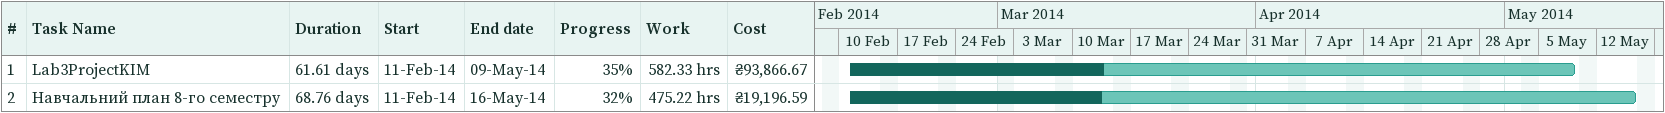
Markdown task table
| ID | Task | Duration | Start | Finish | % complete | Work (h) | Cost (₴) |
|---|---|---|---|---|---|---|---|
| 1 | Lab3ProjectKIM | 61.61d | 2014-02-11 | 2014-05-09 | 35 | 582.33 | 93866.67 |
| 2 | Навчальний план 8-го семестру | 68.76d | 2014-02-11 | 2014-05-16 | 32 | 475.22 | 19196.59 |
